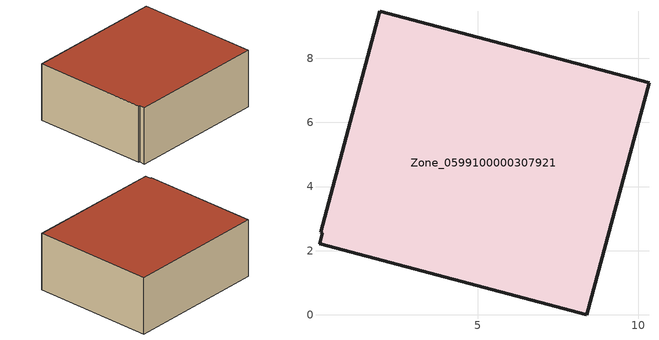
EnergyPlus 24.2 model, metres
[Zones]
Zone_0599100000307921
 floor ground (C_G): 0.15,2.55 0.09,2.57 1.94,9.47 10.34,7.24 8.4,0 0.06,2.22 z0
 wall outside (C_F): 8.4,0 10.34,7.24 1.94,9.47 0.09,2.57 0.15,2.55 0.06,2.22 8.4,0 z0:3.55
 roof outside (C_R): 0.15,2.55 0.06,2.22 8.4,0 10.34,7.24 1.94,9.47 0.09,2.57 z3.55
[BUILDING]
Pand.0599100000307921: North Axis=0; Terrain=City; Loads Convergence Tolerance Value=0.04; Temperature Convergence Tolerance Value=0.4; Solar Distribution=FullExterior; Maximum Number of Warmup Days=25; Minimum Number of Warmup Days=1
[Site:Location]
Rotterdam.The.Hague.AP_ZH_NLD Design_Conditions: Latitude=51.96; Longitude=4.45; Time Zone=1; Elevation=-4.5
[SITE:GROUNDTEMPERATURE:BUILDINGSURFACE]
18, 18, 18, 18, 18, 18, 18, 18, 18, 18, 18, 18
[MATERIAL] Thermal Absorptance=0.9; Solar Absorptance=0.7; Visible Absorptance=0.7
Name | Roughness | Thickness | Conductivity | Density | Specific Heat
G.TI.1946-1964 | MediumSmooth | 0.15 | 1 | 540 | 1210
F.TI.1946-1964 | Rough | 0.3 | 0.857143 | 1920 | 840
R.TI.1946-1964 | MediumRough | 0.2 | 0.277778 | 1500 | 1000
[CONSTRUCTION]
C_G: G.TI.1946-1964
C_F: F.TI.1946-1964
C_R: R.TI.1946-1964
[ZONE]
Zone_0599100000307921: Type=1; Multiplier=1; Ceiling Height=Autocalculate; Volume=Autocalculate; Floor Area=autocalculate; Part of Total Floor Area=Yes
[ZONEINFILTRATION:DESIGNFLOWRATE]
Infil_Zone_0599100000307921: Zone or ZoneList or Space or SpaceList=Zone_0599100000307921; Schedule=AlwaysOn; Design Flow Rate Calculation Method=Flow/Area; Flow Rate per Floor Area=0.003; Constant Term Coefficient=1; Temperature Term Coefficient=0; Velocity Term Coefficient=0; Velocity Squared Term Coefficient=0
[HVACTEMPLATE:ZONE:IDEALLOADSAIRSYSTEM]
Zone_0599100000307921: Maximum Heating Supply Air Temperature=50; Minimum Cooling Supply Air Temperature=13; Maximum Heating Supply Air Humidity Ratio=0.0156; Minimum Cooling Supply Air Humidity Ratio=0.0077; Heating Limit=NoLimit; Cooling Limit=NoLimit; Dehumidification Control Type=ConstantSensibleHeatRatio; Cooling Sensible Heat Ratio=0.7; Dehumidification Setpoint=60; Humidification Control Type=None; Humidification Setpoint=30; Outdoor Air Method=None; Outdoor Air Flow Rate per Person=0.00944; Outdoor Air Flow Rate per Zone Floor Area=0; Outdoor Air Flow Rate per Zone=0; Demand Controlled Ventilation Type=None; Outdoor Air Economizer Type=NoEconomizer; Heat Recovery Type=None; Sensible Heat Recovery Effectiveness=0.7; Latent Heat Recovery Effectiveness=0.65
[ZONECONTROL:THERMOSTAT]
ThermostatControl_Zone_0599100000307921: Zone or ZoneList=Zone_0599100000307921; Control Type Schedule=DualSetpointControlType; Control 1=Thermostat_Zone_0599100000307921; Temperature Difference Between Cutout And Setpoint=0
[THERMOSTATSETPOINT:DUALSETPOINT]
Thermostat_Zone_0599100000307921: Heating Setpoint Temperature Schedule=HeatingSetpoint_Zone_0599100000307921; Cooling Setpoint Temperature Schedule=CoolingSetpoint_Zone_0599100000307921
[SCHEDULE:COMPACT]
HeatingSetpoint_Zone_0599100000307921: Through: 12/31, For: AllDays, Until: 24:00, 21
CoolingSetpoint_Zone_0599100000307921: Through: 12/31, For: AllDays, Until: 24:00, 24
DualSetpointControlType: Through: 12/31, For: AllDays, Until: 24:00, 4
AlwaysOn: Through: 12/31, For: AllDays, Until: 24:00, 1
